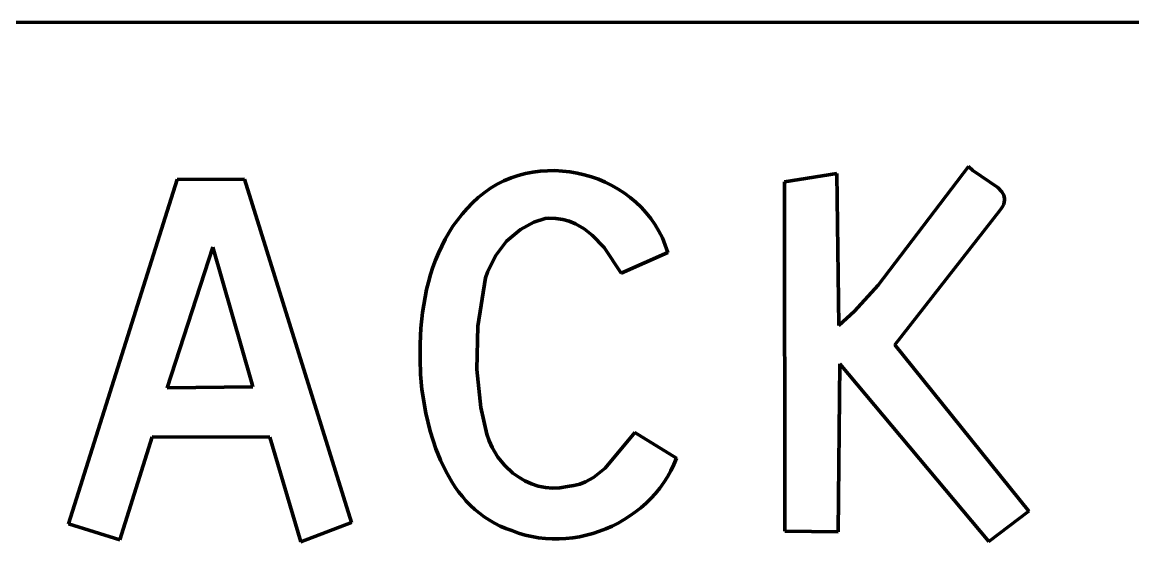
# Model space of a CAD drawing. Header units: millimetres. Extents: x 0 to 7.86, y 0 to 9.25.
# Drawn here: x 2.084 to 3.472, y 8.601 to 9.25 of the extents above; entities that cross this region are included whole.
import ezdxf

# ---------------------------------------------------------------- set-up
doc = ezdxf.new("R2010")
doc.units = ezdxf.units.MM
doc.layers.add('color#191919ff', color=7, linetype='CONTINUOUS', lineweight=100)
doc.layers.add('color#ffffffff', color=7, linetype='CONTINUOUS', lineweight=100)

msp = doc.modelspace()

# ---------------------------------------------------------------- linework, layer by layer
at = {"layer": 'color#191919ff'}
for p, q in [((3.1542, 8.9215), (3.2671, 9.0696)), ((3.2671, 9.0696), (3.2725, 9.0648)), ((2.6862, 9.0517), (2.695, 9.0553)), ((2.695, 9.0553), (2.7039, 9.0583)), ((2.7039, 9.0583), (2.7129, 9.0607)), ((2.7129, 9.0607), (2.7221, 9.0625)), ((2.7221, 9.0625), (2.7313, 9.0637)), ((2.7313, 9.0637), (2.7406, 9.0644)), ((2.7406, 9.0644), (2.7499, 9.0645)), ((2.7499, 9.0645), (2.7592, 9.064)), ((2.7592, 9.064), (2.7684, 9.063)), ((2.7684, 9.063), (2.7775, 9.0614)), ((2.7775, 9.0614), (2.7866, 9.0594)), ((2.7866, 9.0594), (2.7955, 9.0568)), ((2.7955, 9.0568), (2.8042, 9.0537)), ((3.037, 9.0504), (3.1024, 9.0608)), ((3.1024, 9.0608), (3.105, 8.8708)), ((3.2725, 9.0648), (3.3036, 9.0435)), ((2.1416, 8.623), (2.2775, 9.0534)), ((2.2775, 9.0534), (2.3618, 9.0537)), ((2.3618, 9.0537), (2.4956, 8.6248)), ((2.6614, 9.0369), (2.6694, 9.0427)), ((2.6694, 9.0427), (2.6777, 9.0475)), ((2.6777, 9.0475), (2.6862, 9.0517)), ((2.8042, 9.0537), (2.8127, 9.0501)), ((2.8127, 9.0501), (2.821, 9.046)), ((2.821, 9.046), (2.829, 9.0415)), ((2.829, 9.0415), (2.8367, 9.0364)), ((3.0375, 8.6137), (3.037, 9.0504)), ((3.3036, 9.0435), (3.3088, 9.0379)), ((2.6467, 9.0241), (2.6538, 9.0307)), ((2.6538, 9.0307), (2.6614, 9.0369)), ((2.8367, 9.0364), (2.8441, 9.031)), ((2.8441, 9.031), (2.8512, 9.025)), ((3.3088, 9.0379), (3.311, 9.0339)), ((3.311, 9.0339), (3.3117, 9.0318)), ((3.3117, 9.0318), (3.3121, 9.0296)), ((3.3122, 9.0274), (3.3118, 9.0251)), ((3.3121, 9.0296), (3.3122, 9.0274)), ((2.6337, 9.0101), (2.64, 9.0173)), ((2.64, 9.0173), (2.6467, 9.0241)), ((2.8512, 9.025), (2.8578, 9.0186)), ((2.8578, 9.0186), (2.8641, 9.0118)), ((3.3063, 9.0148), (3.1749, 8.8469)), ((3.3084, 9.0175), (3.3063, 9.0148)), ((3.3099, 9.0201), (3.3084, 9.0175)), ((3.3111, 9.0226), (3.3099, 9.0201)), ((3.3118, 9.0251), (3.3111, 9.0226)), ((2.6224, 8.9949), (2.6279, 9.0026)), ((2.6279, 9.0026), (2.6337, 9.0101)), ((2.7235, 8.9999), (2.7069, 8.9908)), ((2.7378, 9.0045), (2.7235, 8.9999)), ((2.7424, 9.0049), (2.7378, 9.0045)), ((2.7512, 9.0046), (2.7424, 9.0049)), ((2.7596, 9.0034), (2.7512, 9.0046)), ((2.7677, 9.0011), (2.7596, 9.0034)), ((2.7755, 8.9979), (2.7677, 9.0011)), ((2.8641, 9.0118), (2.8699, 9.0046)), ((2.8699, 9.0046), (2.8752, 8.9969)), ((2.6126, 8.9786), (2.6173, 8.9869)), ((2.6173, 8.9869), (2.6224, 8.9949)), ((2.7069, 8.9908), (2.6895, 8.9761)), ((2.7864, 8.9917), (2.7755, 8.9979)), ((2.7965, 8.9839), (2.7864, 8.9917)), ((2.8752, 8.9969), (2.88, 8.9888)), ((2.88, 8.9888), (2.8842, 8.9804)), ((2.6083, 8.9702), (2.6126, 8.9786)), ((2.6895, 8.9761), (2.6755, 8.958)), ((2.8116, 8.9684), (2.7965, 8.9839)), ((2.8842, 8.9804), (2.8879, 8.9715)), ((2.8879, 8.9715), (2.891, 8.9623)), ((2.3222, 8.969), (2.265, 8.793)), ((2.3706, 8.8004), (2.3222, 8.969)), ((2.6007, 8.9527), (2.6043, 8.9615)), ((2.6043, 8.9615), (2.6083, 8.9702)), ((2.6755, 8.958), (2.6654, 8.9377)), ((2.8329, 8.9362), (2.8116, 8.9684)), ((2.891, 8.9623), (2.8329, 8.9362)), ((2.5945, 8.9345), (2.5974, 8.9436)), ((2.5974, 8.9436), (2.6007, 8.9527)), ((2.5918, 8.9252), (2.5945, 8.9345)), ((2.6631, 8.9306), (2.6535, 8.8701)), ((2.6654, 8.9377), (2.6631, 8.9306)), ((2.5875, 8.9063), (2.5895, 8.9158)), ((2.5895, 8.9158), (2.5918, 8.9252)), ((3.1244, 8.8889), (3.1542, 8.9215)), ((2.5844, 8.887), (2.5875, 8.9063)), ((3.105, 8.8708), (3.1244, 8.8889)), ((2.5823, 8.8676), (2.5844, 8.887)), ((2.5813, 8.8481), (2.5823, 8.8676)), ((2.6535, 8.8701), (2.6523, 8.8157)), ((2.5812, 8.8288), (2.5813, 8.8481)), ((3.1749, 8.8469), (3.3425, 8.639)), ((2.582, 8.8097), (2.5812, 8.8288)), ((3.1063, 8.823), (3.1039, 8.6131)), ((3.2926, 8.6009), (3.1063, 8.823)), ((2.5836, 8.791), (2.582, 8.8097)), ((2.6523, 8.8157), (2.6574, 8.7684)), ((2.265, 8.793), (2.3723, 8.7943)), ((2.3723, 8.7943), (2.3706, 8.8004)), ((2.5883, 8.7614), (2.5836, 8.791)), ((2.6574, 8.7684), (2.6648, 8.7352)), ((2.5937, 8.7389), (2.5883, 8.7614)), ((2.6008, 8.7168), (2.5937, 8.7389)), ((2.6648, 8.7352), (2.6677, 8.7266)), ((2.8128, 8.6927), (2.85, 8.7373)), ((2.85, 8.7373), (2.902, 8.7052)), ((2.2463, 8.7316), (2.206, 8.6028)), ((2.3932, 8.7312), (2.2463, 8.7316)), ((2.4321, 8.6005), (2.3932, 8.7312)), ((2.6677, 8.7266), (2.6715, 8.7182)), ((2.6066, 8.7024), (2.6008, 8.7168)), ((2.6715, 8.7182), (2.6786, 8.7065)), ((2.6133, 8.6886), (2.6066, 8.7024)), ((2.6786, 8.7065), (2.6872, 8.6958)), ((2.6872, 8.6958), (2.6972, 8.6865)), ((2.8987, 8.6972), (2.8949, 8.6894)), ((2.902, 8.7052), (2.8987, 8.6972)), ((2.6209, 8.6753), (2.6133, 8.6886)), ((2.6972, 8.6865), (2.7046, 8.6812)), ((2.7046, 8.6812), (2.7124, 8.6767)), ((2.7882, 8.6753), (2.7981, 8.6807)), ((2.7981, 8.6807), (2.8128, 8.6927)), ((2.8907, 8.6818), (2.8861, 8.6746)), ((2.8949, 8.6894), (2.8907, 8.6818)), ((2.6251, 8.669), (2.6209, 8.6753)), ((2.6295, 8.6629), (2.6251, 8.669)), ((2.7124, 8.6767), (2.7205, 8.673)), ((2.7205, 8.673), (2.7291, 8.6702)), ((2.7291, 8.6702), (2.7379, 8.6684)), ((2.7379, 8.6684), (2.747, 8.6677)), ((2.747, 8.6677), (2.7562, 8.6681)), ((2.7562, 8.6681), (2.7655, 8.6697)), ((2.7655, 8.6697), (2.7735, 8.6707)), ((2.7735, 8.6707), (2.7811, 8.6725)), ((2.7811, 8.6725), (2.7882, 8.6753)), ((2.8811, 8.6677), (2.8756, 8.661)), ((2.8861, 8.6746), (2.8811, 8.6677)), ((2.6342, 8.657), (2.6295, 8.6629)), ((2.6391, 8.6513), (2.6342, 8.657)), ((2.8699, 8.6547), (2.8638, 8.6487)), ((2.8756, 8.661), (2.8699, 8.6547)), ((2.6443, 8.646), (2.6391, 8.6513)), ((2.6498, 8.6409), (2.6443, 8.646)), ((2.6555, 8.6361), (2.6498, 8.6409)), ((2.8507, 8.6378), (2.8437, 8.6328)), ((2.8574, 8.6431), (2.8507, 8.6378)), ((2.8638, 8.6487), (2.8574, 8.6431)), ((3.3425, 8.639), (3.2926, 8.6009)), ((2.4956, 8.6248), (2.4321, 8.6005)), ((2.6616, 8.6316), (2.6555, 8.6361)), ((2.6679, 8.6274), (2.6616, 8.6316)), ((2.6745, 8.6236), (2.6679, 8.6274)), ((2.829, 8.624), (2.8214, 8.6201)), ((2.8365, 8.6282), (2.829, 8.624)), ((2.8437, 8.6328), (2.8365, 8.6282)), ((2.206, 8.6028), (2.1416, 8.623)), ((2.6814, 8.6202), (2.6745, 8.6236)), ((2.6886, 8.6171), (2.6814, 8.6202)), ((2.6961, 8.6145), (2.6886, 8.6171)), ((2.7043, 8.6115), (2.6961, 8.6145)), ((2.7126, 8.609), (2.7043, 8.6115)), ((2.7973, 8.6109), (2.7891, 8.6087)), ((2.8055, 8.6136), (2.7973, 8.6109)), ((2.8135, 8.6166), (2.8055, 8.6136)), ((2.8214, 8.6201), (2.8135, 8.6166)), ((3.1039, 8.6131), (3.0375, 8.6137)), ((2.721, 8.6071), (2.7126, 8.609)), ((2.7295, 8.6056), (2.721, 8.6071)), ((2.738, 8.6046), (2.7295, 8.6056)), ((2.7466, 8.6042), (2.738, 8.6046)), ((2.7552, 8.6041), (2.7466, 8.6042)), ((2.7637, 8.6046), (2.7552, 8.6041)), ((2.7722, 8.6055), (2.7637, 8.6046)), ((2.7807, 8.6069), (2.7722, 8.6055)), ((2.7891, 8.6087), (2.7807, 8.6069))]:
    msp.add_line(p, q, dxfattribs=at)
at = {"layer": 'color#ffffffff'}
for p, q in [((0, 9.25), (7.8611, 9.25)), ((3.2671, 9.0696), (3.1542, 8.9215)), ((3.2725, 9.0648), (3.2671, 9.0696)), ((2.695, 9.0553), (2.6862, 9.0517)), ((2.7039, 9.0583), (2.695, 9.0553)), ((2.7129, 9.0607), (2.7039, 9.0583)), ((2.7221, 9.0625), (2.7129, 9.0607)), ((2.7313, 9.0637), (2.7221, 9.0625)), ((2.7406, 9.0644), (2.7313, 9.0637)), ((2.7499, 9.0645), (2.7406, 9.0644)), ((2.7592, 9.064), (2.7499, 9.0645)), ((2.7684, 9.063), (2.7592, 9.064)), ((2.7775, 9.0614), (2.7684, 9.063)), ((2.7866, 9.0594), (2.7775, 9.0614)), ((2.7955, 9.0568), (2.7866, 9.0594)), ((2.8042, 9.0537), (2.7955, 9.0568)), ((3.1024, 9.0608), (3.037, 9.0504)), ((3.105, 8.8708), (3.1024, 9.0608)), ((3.3036, 9.0435), (3.2725, 9.0648)), ((2.2775, 9.0534), (2.1416, 8.623)), ((2.3618, 9.0537), (2.2775, 9.0534)), ((2.4956, 8.6248), (2.3618, 9.0537)), ((2.6694, 9.0427), (2.6614, 9.0369)), ((2.6777, 9.0475), (2.6694, 9.0427)), ((2.6862, 9.0517), (2.6777, 9.0475)), ((2.8127, 9.0501), (2.8042, 9.0537)), ((2.821, 9.046), (2.8127, 9.0501)), ((2.829, 9.0415), (2.821, 9.046)), ((2.8367, 9.0364), (2.829, 9.0415)), ((3.037, 9.0504), (3.0375, 8.6137)), ((3.3088, 9.0379), (3.3036, 9.0435)), ((2.6538, 9.0307), (2.6467, 9.0241)), ((2.6614, 9.0369), (2.6538, 9.0307)), ((2.8441, 9.031), (2.8367, 9.0364)), ((2.8512, 9.025), (2.8441, 9.031)), ((3.311, 9.0339), (3.3088, 9.0379)), ((3.3117, 9.0318), (3.311, 9.0339)), ((3.3121, 9.0296), (3.3117, 9.0318)), ((3.3118, 9.0251), (3.3122, 9.0274)), ((3.3122, 9.0274), (3.3121, 9.0296)), ((2.64, 9.0173), (2.6337, 9.0101)), ((2.6467, 9.0241), (2.64, 9.0173)), ((2.8578, 9.0186), (2.8512, 9.025)), ((2.8641, 9.0118), (2.8578, 9.0186)), ((3.1749, 8.8469), (3.3063, 9.0148)), ((3.3063, 9.0148), (3.3084, 9.0175)), ((3.3084, 9.0175), (3.3099, 9.0201)), ((3.3099, 9.0201), (3.3111, 9.0226)), ((3.3111, 9.0226), (3.3118, 9.0251)), ((2.6279, 9.0026), (2.6224, 8.9949)), ((2.6337, 9.0101), (2.6279, 9.0026)), ((2.7069, 8.9908), (2.7235, 8.9999)), ((2.7235, 8.9999), (2.7378, 9.0045)), ((2.7378, 9.0045), (2.7424, 9.0049)), ((2.7424, 9.0049), (2.7512, 9.0046)), ((2.7512, 9.0046), (2.7596, 9.0034)), ((2.7596, 9.0034), (2.7677, 9.0011)), ((2.7677, 9.0011), (2.7755, 8.9979)), ((2.8699, 9.0046), (2.8641, 9.0118)), ((2.8752, 8.9969), (2.8699, 9.0046)), ((2.6173, 8.9869), (2.6126, 8.9786)), ((2.6224, 8.9949), (2.6173, 8.9869)), ((2.6895, 8.9761), (2.7069, 8.9908)), ((2.7755, 8.9979), (2.7864, 8.9917)), ((2.7864, 8.9917), (2.7965, 8.9839)), ((2.88, 8.9888), (2.8752, 8.9969)), ((2.8842, 8.9804), (2.88, 8.9888)), ((2.6126, 8.9786), (2.6083, 8.9702)), ((2.6755, 8.958), (2.6895, 8.9761)), ((2.7965, 8.9839), (2.8116, 8.9684)), ((2.8879, 8.9715), (2.8842, 8.9804)), ((2.891, 8.9623), (2.8879, 8.9715)), ((2.265, 8.793), (2.3222, 8.969)), ((2.3222, 8.969), (2.3706, 8.8004)), ((2.6043, 8.9615), (2.6007, 8.9527)), ((2.6083, 8.9702), (2.6043, 8.9615)), ((2.6654, 8.9377), (2.6755, 8.958)), ((2.8116, 8.9684), (2.8329, 8.9362)), ((2.8329, 8.9362), (2.891, 8.9623)), ((2.5974, 8.9436), (2.5945, 8.9345)), ((2.6007, 8.9527), (2.5974, 8.9436)), ((2.5945, 8.9345), (2.5918, 8.9252)), ((2.6535, 8.8701), (2.6631, 8.9306)), ((2.6631, 8.9306), (2.6654, 8.9377)), ((2.5895, 8.9158), (2.5875, 8.9063)), ((2.5918, 8.9252), (2.5895, 8.9158)), ((3.1542, 8.9215), (3.1244, 8.8889)), ((2.5875, 8.9063), (2.5844, 8.887)), ((3.1244, 8.8889), (3.105, 8.8708)), ((2.5844, 8.887), (2.5823, 8.8676)), ((2.5823, 8.8676), (2.5813, 8.8481)), ((2.6523, 8.8157), (2.6535, 8.8701)), ((2.5813, 8.8481), (2.5812, 8.8288)), ((3.3425, 8.639), (3.1749, 8.8469)), ((2.5812, 8.8288), (2.582, 8.8097)), ((3.1039, 8.6131), (3.1063, 8.823)), ((3.1063, 8.823), (3.2926, 8.6009)), ((2.582, 8.8097), (2.5836, 8.791)), ((2.6574, 8.7684), (2.6523, 8.8157)), ((2.3723, 8.7943), (2.265, 8.793)), ((2.3706, 8.8004), (2.3723, 8.7943)), ((2.5836, 8.791), (2.5883, 8.7614)), ((2.6648, 8.7352), (2.6574, 8.7684)), ((2.5883, 8.7614), (2.5937, 8.7389)), ((2.5937, 8.7389), (2.6008, 8.7168)), ((2.6677, 8.7266), (2.6648, 8.7352)), ((2.85, 8.7373), (2.8128, 8.6927)), ((2.902, 8.7052), (2.85, 8.7373)), ((2.206, 8.6028), (2.2463, 8.7316)), ((2.2463, 8.7316), (2.3932, 8.7312)), ((2.3932, 8.7312), (2.4321, 8.6005)), ((2.6715, 8.7182), (2.6677, 8.7266)), ((2.6008, 8.7168), (2.6066, 8.7024)), ((2.6786, 8.7065), (2.6715, 8.7182)), ((2.6066, 8.7024), (2.6133, 8.6886)), ((2.6872, 8.6958), (2.6786, 8.7065)), ((2.6972, 8.6865), (2.6872, 8.6958)), ((2.8949, 8.6894), (2.8987, 8.6972)), ((2.8987, 8.6972), (2.902, 8.7052)), ((2.6133, 8.6886), (2.6209, 8.6753)), ((2.7046, 8.6812), (2.6972, 8.6865)), ((2.7124, 8.6767), (2.7046, 8.6812)), ((2.7981, 8.6807), (2.7882, 8.6753)), ((2.8128, 8.6927), (2.7981, 8.6807)), ((2.8861, 8.6746), (2.8907, 8.6818)), ((2.8907, 8.6818), (2.8949, 8.6894)), ((2.6209, 8.6753), (2.6251, 8.669)), ((2.6251, 8.669), (2.6295, 8.6629)), ((2.7205, 8.673), (2.7124, 8.6767)), ((2.7291, 8.6702), (2.7205, 8.673)), ((2.7379, 8.6684), (2.7291, 8.6702)), ((2.747, 8.6677), (2.7379, 8.6684)), ((2.7562, 8.6681), (2.747, 8.6677)), ((2.7655, 8.6697), (2.7562, 8.6681)), ((2.7735, 8.6707), (2.7655, 8.6697)), ((2.7811, 8.6725), (2.7735, 8.6707)), ((2.7882, 8.6753), (2.7811, 8.6725)), ((2.8756, 8.661), (2.8811, 8.6677)), ((2.8811, 8.6677), (2.8861, 8.6746)), ((2.6295, 8.6629), (2.6342, 8.657)), ((2.6342, 8.657), (2.6391, 8.6513)), ((2.8638, 8.6487), (2.8699, 8.6547)), ((2.8699, 8.6547), (2.8756, 8.661)), ((2.6391, 8.6513), (2.6443, 8.646)), ((2.6443, 8.646), (2.6498, 8.6409)), ((2.6498, 8.6409), (2.6555, 8.6361)), ((2.8437, 8.6328), (2.8507, 8.6378)), ((2.8507, 8.6378), (2.8574, 8.6431)), ((2.8574, 8.6431), (2.8638, 8.6487)), ((3.2926, 8.6009), (3.3425, 8.639)), ((2.4321, 8.6005), (2.4956, 8.6248)), ((2.6555, 8.6361), (2.6616, 8.6316)), ((2.6616, 8.6316), (2.6679, 8.6274)), ((2.6679, 8.6274), (2.6745, 8.6236)), ((2.8214, 8.6201), (2.829, 8.624)), ((2.829, 8.624), (2.8365, 8.6282)), ((2.8365, 8.6282), (2.8437, 8.6328)), ((2.1416, 8.623), (2.206, 8.6028)), ((2.6745, 8.6236), (2.6814, 8.6202)), ((2.6814, 8.6202), (2.6886, 8.6171)), ((2.6886, 8.6171), (2.6961, 8.6145)), ((2.6961, 8.6145), (2.7043, 8.6115)), ((2.7043, 8.6115), (2.7126, 8.609)), ((2.7891, 8.6087), (2.7973, 8.6109)), ((2.7973, 8.6109), (2.8055, 8.6136)), ((2.8055, 8.6136), (2.8135, 8.6166)), ((2.8135, 8.6166), (2.8214, 8.6201)), ((3.0375, 8.6137), (3.1039, 8.6131)), ((2.7126, 8.609), (2.721, 8.6071)), ((2.721, 8.6071), (2.7295, 8.6056)), ((2.7295, 8.6056), (2.738, 8.6046)), ((2.738, 8.6046), (2.7466, 8.6042)), ((2.7466, 8.6042), (2.7552, 8.6041)), ((2.7552, 8.6041), (2.7637, 8.6046)), ((2.7637, 8.6046), (2.7722, 8.6055)), ((2.7722, 8.6055), (2.7807, 8.6069)), ((2.7807, 8.6069), (2.7891, 8.6087))]:
    msp.add_line(p, q, dxfattribs=at)

doc.saveas('drawing.dxf')
